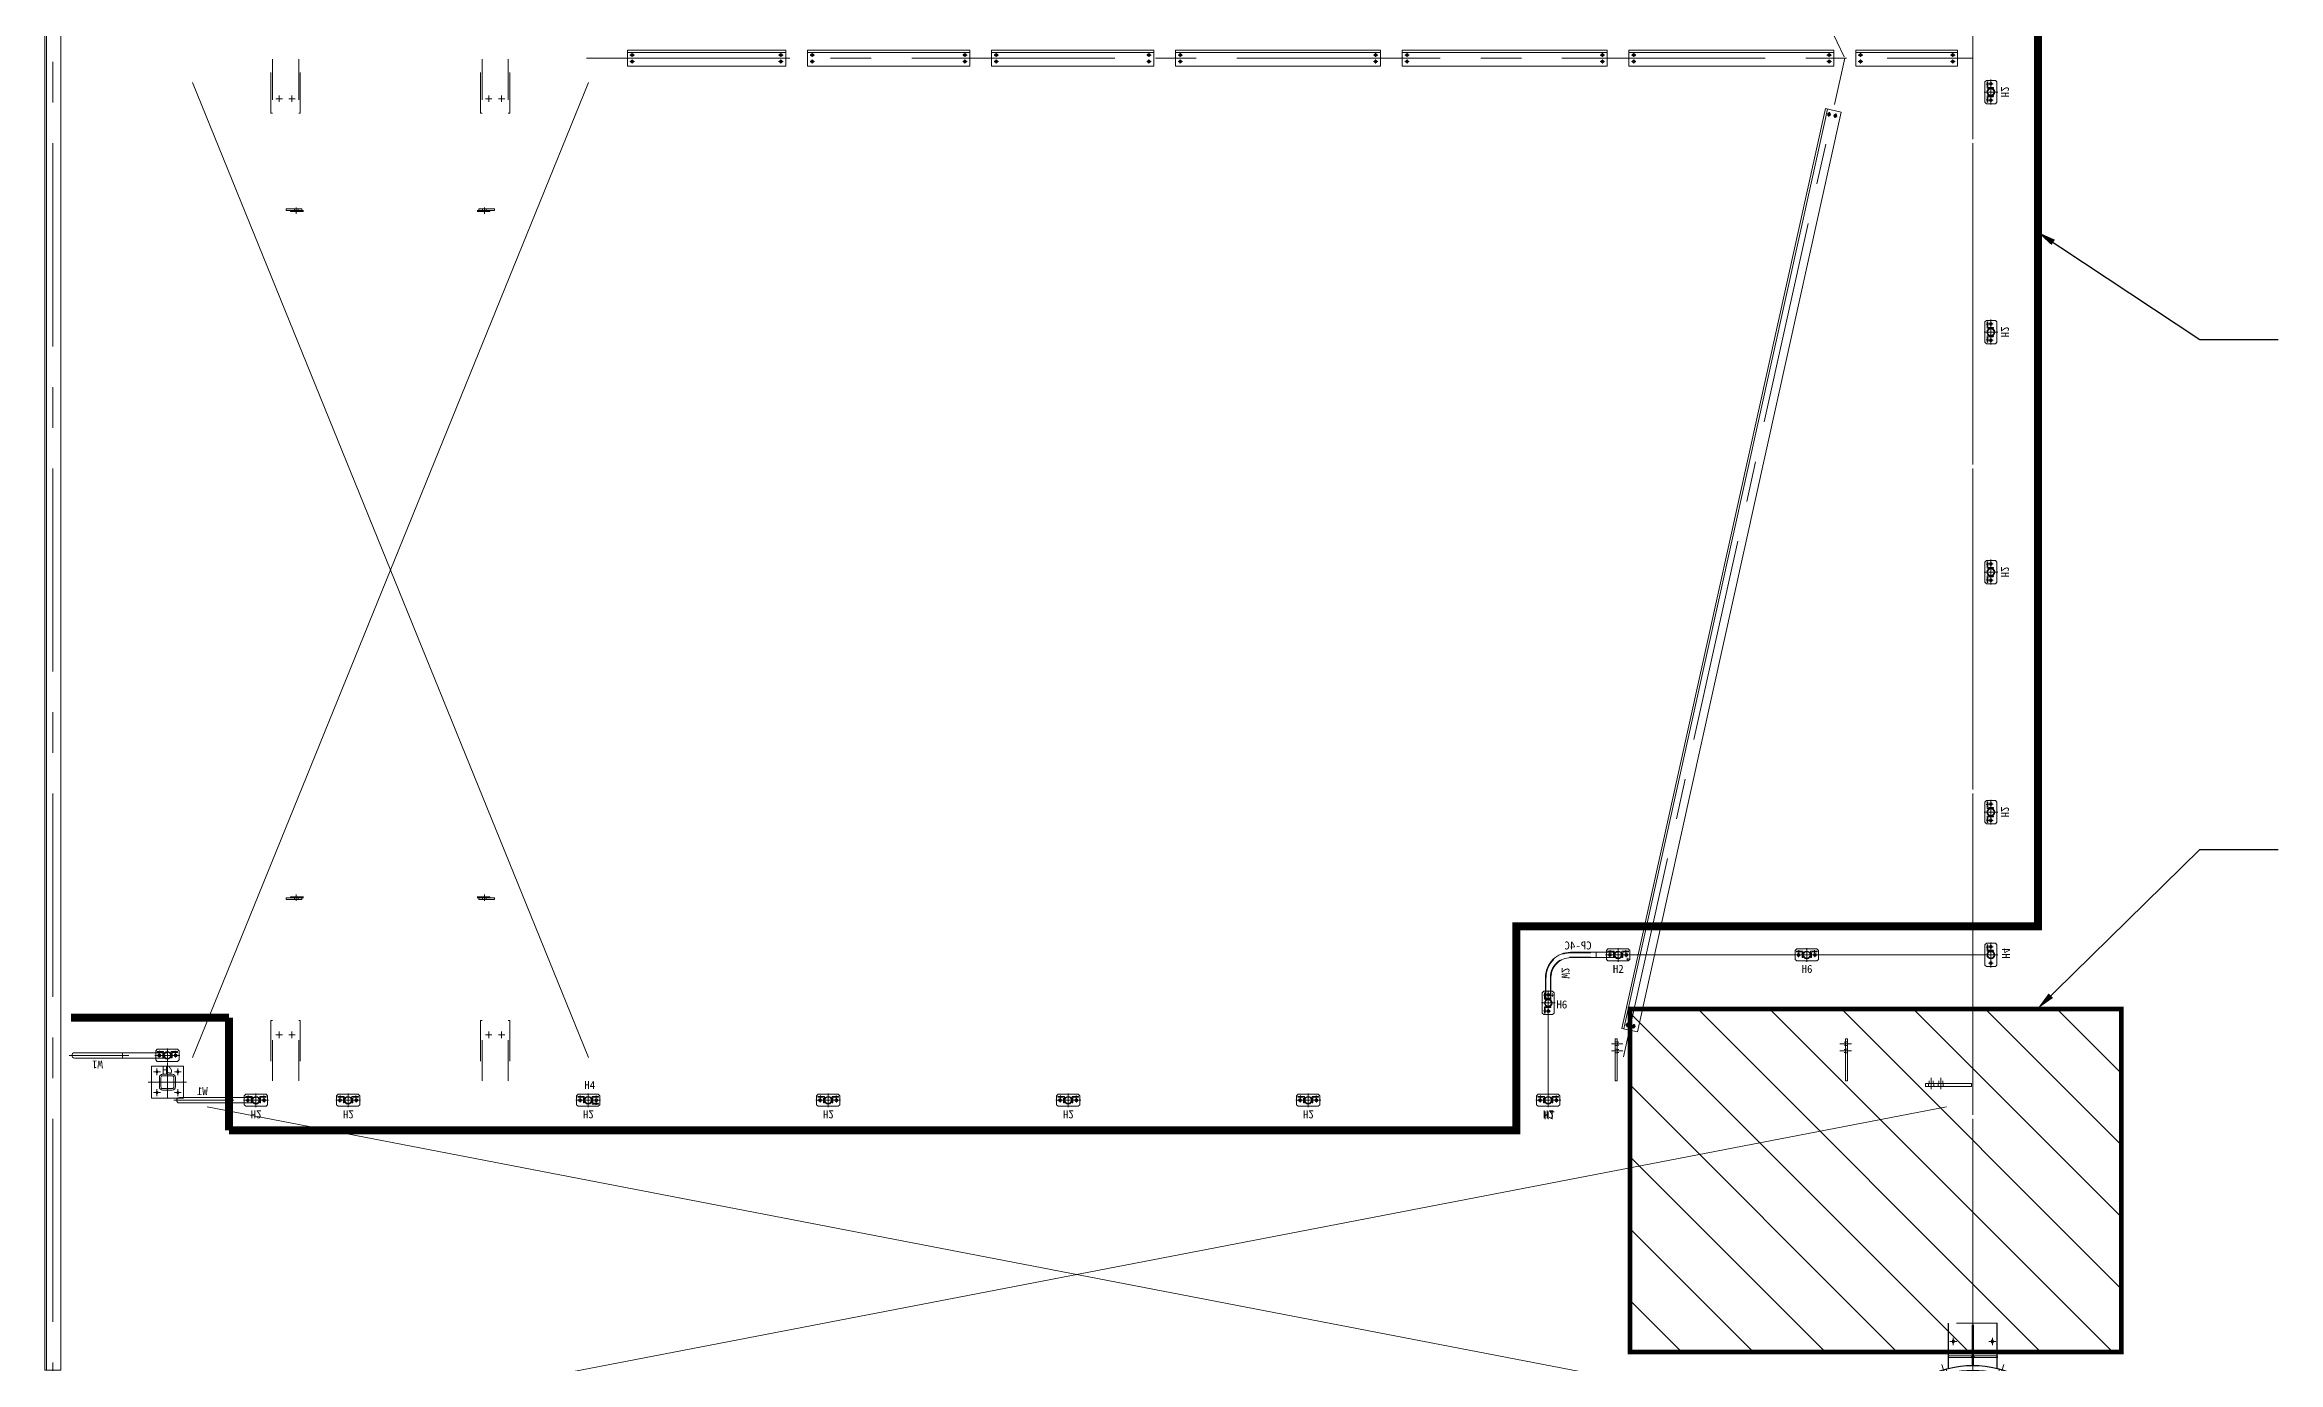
# Model space of a CAD drawing. Header units: millimetres. Extents: x -16602 to 168350, y -134254 to 50573.
# Drawn here: x 122986 to 136945, y -103288 to -95055 of the extents above; entities that cross this region are included whole.
import ezdxf

# ---------------------------------------------------------------- set-up
doc = ezdxf.new("R2010")
doc.units = ezdxf.units.MM
doc.header["$LTSCALE"] = 40
for name, pattern in [('CENTER', [50.8, 31.75, -6.35, 6.35, -6.35]), ('CENTER2', [28.575, 19.05, -3.175, 3.175, -3.175]), ('HIDDEN', [9.525, 6.35, -3.175]), ('HIDDEN2', [4.7625, 3.175, -1.5875])]:
    doc.linetypes.add(name, pattern=pattern)
doc.layers.get('0').update_dxf_attribs({"linetype": 'CONTINUOUS', "lineweight": 13})
for name, color, linetype, lineweight in [('01-CEN', 1, 'CENTER', 13), ('02-DIM', 2, 'CONTINUOUS', 13), ('03-HAT', 4, 'CONTINUOUS', 13), ('04-HID', 3, 'HIDDEN', 13), ('05-TXT', 6, 'CONTINUOUS', 13), ('06\\M+5B4D6\\M+5CFDF', 7, 'CONTINUOUS', 30), ('Handrail', 6, 'CONTINUOUS', 13)]:
    doc.layers.add(name, color=color, linetype=linetype, lineweight=lineweight)
doc.layers.get('02-DIM').off()
doc.layers.get('05-TXT').off()
doc.styles.add('ROMANS', font='ROMANS.SHX', dxfattribs={"width": 0.75})
doc.styles.add('T', font='SimSun.ttf', dxfattribs={"height": 100})
doc.dimstyles.new('1TO80$7', dxfattribs={"dimscale": 80, "dimtxt": 2.5, "dimasz": 1.5, "dimexe": 1, "dimexo": 1.5, "dimgap": 1, "dimtad": 0, "dimdec": 0, "dimrnd": 0.5, "dimdsep": 46, "dimtxsty": 'ROMANS', "dimblk1": 'OBLIQUE', "dimblk2": 'OBLIQUE', "dimsah": 1, "dimcen": 0.09, "dimadec": 0, "dimazin": 0, "dimtfac": 0.6, "dimtdec": 0, "dimtmove": 0, "dimatfit": 2, "dimfxl": 0, "dimtolj": 1, "dimarcsym": 0})

# ---------------------------------------------------------------- blocks, each defined once
blk = doc.blocks.new('\\M+5B3A4\\M+5BFD7A')
at = {"layer": '01-CEN'}
for p, q in [((22.5, 0), (-22.5, 0)), ((0, -22.5), (0, 22.5))]:
    blk.add_line(p, q, dxfattribs=at)
at = {"layer": '04-HID'}
for p, q in [((5, 5), (-5, 5)), ((5, -5), (-5, -5))]:
    blk.add_line(p, q, dxfattribs=at)
at = {"layer": '04-HID', "ltscale": 30}
blk.add_circle((0, 0), 5, dxfattribs=at)
for centre, start, end in [((-5, 0), 90, 270), ((5, 0), 270, 90)]:
    blk.add_arc(centre, 5, start, end, dxfattribs=at)
blk = doc.blocks.new('BE')
at = {"color": 7, "linetype": 'Continuous'}
blk.add_line((680, 155), (680, -155), dxfattribs=at)
at = {"layer": '01-CEN'}
for q in [(636, 194), (636, -194)]:
    blk.add_line((0, 0), q, dxfattribs=at)
at = {"layer": '04-HID'}
for p, q in [((569, 192), (597, 200)), ((579, 158), (608, 167)), ((895, 152), (895, -152)), ((630, 5), (895, 5)), ((630, -5), (895, -5)), ((569, -192), (597, -200)), ((579, -158), (608, -167))]:
    blk.add_line(p, q, dxfattribs=at)
for points in [[(680, 8), (690, 8), (690, 155), (680, 155)], [(680, -8), (690, -8), (690, -155), (680, -155)]]:
    blk.add_lwpolyline(points, close=True, dxfattribs=at)
at = {"layer": '06\\M+5B4D6\\M+5CFDF'}
for p, q in [((528, 285), (554, 300)), ((611, 152), (895, 152)), ((611, -152), (895, -152)), ((528, -285), (554, -300))]:
    blk.add_line(p, q, dxfattribs=at)
for radius in [600, 630]:
    blk.add_arc((0, 0), radius, 331.5908, 28.4092, dxfattribs=at)
at = {"layer": '02-DIM'}
blk.add_blockref('\\M+5B3A4\\M+5BFD7A', (780, 122), dxfattribs=at)
at = {"layer": '02-DIM', "xscale": -1, "rotation": 180}
blk.add_blockref('\\M+5B3A4\\M+5BFD7A', (780, -122), dxfattribs=at)
blk = doc.blocks.new('SB32TOSB32')
at = {"color": 3, "linetype": 'HIDDEN'}
for p, q in [((-56, 0), (-56, -10)), ((-54, 7), (-54, 0)), ((-36, 7), (-36, 0)), ((-34, 0), (-34, -10))]:
    blk.add_line(p, q, dxfattribs=at)
blk.add_lwpolyline([(-10, 0), (-108, 0), (-108, -10), (-10, -10)], close=True, dxfattribs=at)
at = {"layer": '01-CEN'}
blk.add_line((-45, 21), (-45, -19), dxfattribs=at)
at = {"layer": '03-HAT', "color": 3, "linetype": 'HIDDEN'}
for p, q in [((0, 7), (-80, 7)), ((-80, 7), (-80, 0)), ((0, 0), (-80, 0))]:
    blk.add_line(p, q, dxfattribs=at)
blk = doc.blocks.new('100x100x10-shs-27.9')
for points in [[(-30, 50), (30, 50, -0.4142136), (50, 30), (50, -30, -0.4142136), (30, -50), (-30, -50, -0.4142136), (-50, -30), (-50, 30, -0.4142136)], [(-30, 40), (30, 40, -0.4142136), (40, 30), (40, -30, -0.4142136), (30, -40), (-30, -40, -0.4142136), (-40, -30), (-40, 30, -0.4142136)]]:
    blk.add_lwpolyline(points, format="xyb", close=True)
at = {"layer": '01-CEN'}
for p, q in [((62.5, 0), (-62.5, 0)), ((0, -62.5), (0, 62.5))]:
    blk.add_line(p, q, dxfattribs=at)
blk = doc.blocks.new('040x05a')
for p, q in [((0, 40), (0, 0)), ((2.6, 40), (0, 40)), ((0, 0), (40, 0)), ((5, 11), (5, 37.6)), ((37.6, 5), (11, 5)), ((40, 0), (40, 2.6))]:
    blk.add_line(p, q)
for centre, radius, start, end in [((2.6, 37.6), 2.4, 0, 90), ((11, 11), 6, 180, 270), ((37.6, 2.6), 2.4, 0, 90)]:
    blk.add_arc(centre, radius, start, end)
blk = doc.blocks.new('H2')
at = {"linetype": 'CENTER2'}
for p, q in [((-78, 0), (78, 0)), ((0, -42), (0, 43))]:
    blk.add_line(p, q, dxfattribs=at)
for p, q in [((-73, 28), (-63, 38)), ((-73, 28), (-73, -28)), ((-37, 0), (-65, 0)), ((63, 38), (-63, 38)), ((-51, 14), (-51, -14)), ((37, 0), (65, 0)), ((51, 14), (51, -14)), ((63, 38), (73, 28)), ((73, -28), (73, 28)), ((-63, -38), (-73, -28)), ((-63, -38), (63, -38)), ((-56, -19), (-56, -24)), ((-49, -14), (-49, -29)), ((-42, -19), (-42, -24)), ((42, -19), (42, -24)), ((49, -14), (49, -29)), ((56, -19), (56, -24)), ((73, -28), (63, -38))]:
    blk.add_line(p, q)
for centre, radius in [((-51, 0), 9), ((0, 0), 24.1), ((0, 0), 20.1), ((51, 0), 9)]:
    blk.add_circle(centre, radius)
at = {"extrusion": (0, 0, -1), "zscale": -1}
blk.add_blockref('040x05a', (24, -24), dxfattribs=at)
blk.add_blockref('040x05a', (24, -24))
at = {"ltscale": 30, "style": 'T'}
blk.add_text('H2', height=50, dxfattribs=at).set_placement((-33, 64))
blk = doc.blocks.new('H4')
at = {"linetype": 'CENTER2'}
for p, q in [((78, 0), (-78, 0)), ((0, -42), (0, 43))]:
    blk.add_line(p, q, dxfattribs=at)
for p, q in [((-63, 38), (-73, 28)), ((-73, -28), (-73, 28)), ((-37, 0), (-65, 0)), ((-63, 38), (63, 38)), ((-51, 14), (-51, -14)), ((37, 0), (65, 0)), ((51, 14), (51, -14)), ((73, 28), (63, 38)), ((73, 28), (73, -28)), ((-73, -28), (-63, -38)), ((63, -38), (-63, -38)), ((42, -19), (42, -24)), ((49, -14), (49, -29)), ((56, -19), (56, -24)), ((63, -38), (73, -28))]:
    blk.add_line(p, q)
for centre, radius in [((-51, 0), 9), ((0, 0), 24.1), ((0, 0), 20.1), ((51, 0), 9)]:
    blk.add_circle(centre, radius)
blk.add_blockref('040x05a', (24, -24))
at = {"ltscale": 30, "style": 'T'}
blk.add_text('H4', height=50, dxfattribs=at).set_placement((-24, 70))
blk = doc.blocks.new('BR\\M+5BFD7')
at = {"layer": '01-CEN'}
for p, q in [((14, 0), (-14, 0)), ((0, 12), (0, -11))]:
    blk.add_line(p, q, dxfattribs=at)
at = {"layer": '04-HID'}
blk.add_lwpolyline([(-3, -7), (3, -7, 1), (3, 7), (-3, 7, 1), (-3, -7)], format="xyb", dxfattribs=at)
blk.add_circle((0, 0), 7.5, dxfattribs=at)
blk = doc.blocks.new('SB28 TO SB14a')
at = {"layer": '01-CEN', "ltscale": 30}
for p, q in [((30.45, -30), (-41.25, -30)), ((30.45, -75), (-41.25, -75))]:
    blk.add_line(p, q, dxfattribs=at)
at = {"layer": '04-HID', "ltscale": 30}
for p, q in [((-5.25, -19), (-17.25, -19)), ((-17.25, -41), (-5.25, -41)), ((-5.25, -64), (-17.25, -64)), ((-17.25, -86), (-5.25, -86)), ((4.65, -21), (-5.25, -21)), ((-5.25, -39), (4.65, -39)), ((4.65, -66), (-5.25, -66)), ((-5.25, -84), (4.65, -84))]:
    blk.add_line(p, q, dxfattribs=at)
blk.add_lwpolyline([(-17.25, -105), (-5.25, -105), (-5.25, 157.45), (-17.25, 157.45)], close=True, dxfattribs=at)
blk = doc.blocks.new('SB14a TO SB21')
at = {"layer": '01-CEN', "ltscale": 30}
for p, q in [((27.85, 95), (-43.85, 95)), ((27.85, 35), (-43.85, 35))]:
    blk.add_line(p, q, dxfattribs=at)
at = {"layer": '04-HID', "ltscale": 30}
for p, q in [((-27.85, 111.2), (-7.85, 111.2)), ((-7.85, 79), (-27.85, 79)), ((-27.85, 51.2), (-7.85, 51.2)), ((-7.85, 19), (-27.85, 19)), ((-7.85, 108), (7.85, 108)), ((7.85, 82), (-7.85, 82)), ((-7.85, 48), (7.85, 48)), ((7.85, 22), (-7.85, 22))]:
    blk.add_line(p, q, dxfattribs=at)
blk.add_lwpolyline([(-27.85, 130), (-7.85, 130), (-7.85, -157.45), (-27.85, -157.45)], close=True, dxfattribs=at)
blk = doc.blocks.new('H1')
at = {"linetype": 'CENTER2'}
for p, q in [((-78, 0), (78, 0)), ((0, -42), (0, 43))]:
    blk.add_line(p, q, dxfattribs=at)
for p, q in [((-73, 28), (-63, 38)), ((-73, 28), (-73, -28)), ((-37, 0), (-65, 0)), ((63, 38), (-63, 38)), ((-51, 14), (-51, -14)), ((37, 0), (65, 0)), ((51, 14), (51, -14)), ((63, 38), (73, 28)), ((73, -28), (73, 28)), ((-63, -38), (-73, -28)), ((-63, -38), (63, -38)), ((-56, -19), (-56, -24)), ((-49, -14), (-49, -29)), ((-42, -19), (-42, -24)), ((73, -28), (63, -38))]:
    blk.add_line(p, q)
for centre, radius in [((-51, 0), 9), ((0, 0), 24.1), ((0, 0), 20.1), ((51, 0), 9)]:
    blk.add_circle(centre, radius)
at = {"extrusion": (0, 0, -1), "zscale": -1}
blk.add_blockref('040x05a', (24, -24), dxfattribs=at)
at = {"ltscale": 30, "style": 'T'}
blk.add_text('H1', height=50, dxfattribs=at).set_placement((-27, 70))
blk = doc.blocks.new('W2')
for p, q in [((-17, 0), (17, 0)), ((-17, -160), (-17, 0)), ((17, -160), (17, 0)), ((-300, -283), (-300, -317)), ((-140, -283), (-300, -283)), ((-140, -317), (-300, -317))]:
    blk.add_line(p, q)
at = {"linetype": 'HIDDEN2'}
for p, q in [((-14, -160), (-14, 0)), ((14, -160), (14, 0)), ((-140, -286), (-300, -286)), ((-140, -314), (-300, -314))]:
    blk.add_line(p, q, dxfattribs=at)
for radius in [154, 126]:
    blk.add_arc((-140, -160), radius, 270, 0, dxfattribs=at)
for radius in [157, 123]:
    blk.add_arc((-140, -160), radius, 270, 0)
at = {"style": 'T'}
blk.add_text('W2', height=50, dxfattribs=at).set_placement((-147, -216))
blk = doc.blocks.new('CP-4C')
at = {"layer": '01-CEN', "ltscale": 30}
for p, q in [((134650, 13756), (134650, 13742)), ((135115, 13524), (135128, 13524))]:
    blk.add_line(p, q, dxfattribs=at)
at = {"layer": '04-HID', "ltscale": 30}
for p, q in [((134643, 13751), (134643, 13747)), ((134657, 13751), (134657, 13747)), ((135120, 13531), (135124, 13531)), ((135120, 13517), (135124, 13517))]:
    blk.add_line(p, q, dxfattribs=at)
at = {"ltscale": 30, "style": 'T'}
blk.add_text('CP-4C', height=50, dxfattribs=at).set_placement((134877, 13809))
blk = doc.blocks.new('A$C2DE92BC2')
at = {"layer": 'Handrail'}
for p, q in [((-17, 0), (17, 0)), ((-17, -300), (-17, 0)), ((17, -300), (17, 0))]:
    blk.add_line(p, q, dxfattribs=at)
at = {"layer": 'Handrail', "linetype": 'CENTER2'}
blk.add_line((0, -334), (0, 40), dxfattribs=at)
at = {"layer": 'Handrail', "ltscale": 30}
blk.add_arc((0, -300), 16.8, 180, 0, dxfattribs=at)
at = {"layer": 'Handrail', "style": 'T'}
blk.add_text('W1', height=50, rotation=270, dxfattribs=at).set_placement((32, -123))
blk = doc.blocks.new('_OBLIQUE')
at = {"color": 0, "linetype": 'ByBlock'}
blk.add_line((-0.5, -0.5), (0.5, 0.5), dxfattribs=at)

msp = doc.modelspace()

# ---------------------------------------------------------------- hatches: boundary and pattern name
h = msp.add_hatch()
h.set_pattern_fill('ANSI31', color=256, scale=100, style=0)
h.set_pattern_definition([(315, (-3708.7, -87982.02), (-224.5064, -224.5064), [])])
h.paths.add_polyline_path([(132892.6, -103224), (132892.6, -101081), (135963.6, -101081), (135963.6, -103224)])

# ---------------------------------------------------------------- linework, layer by layer
at = {"linetype": 'CENTER2'}
for p, q in [((132896.6, -100742.8), (132740.6, -100742.8)), ((132818.6, -100700.3), (132818.6, -100785.3)), ((134076.1, -100742.8), (133920.1, -100742.8)), ((133998.1, -100700.3), (133998.1, -100785.3)), ((132339.7, -101042.8), (132424.7, -101042.8)), ((132382.2, -100964.8), (132382.2, -101120.8))]:
    msp.add_line(p, q, dxfattribs=at)
for p, q in [((132745.6, -100715.3), (132755.6, -100705.3)), ((132745.6, -100715.3), (132745.6, -100770.3)), ((132755.6, -100780.3), (132745.6, -100770.3)), ((132781.6, -100742.8), (132753.6, -100742.8)), ((132881.6, -100705.3), (132755.6, -100705.3)), ((132755.6, -100780.3), (132881.6, -100780.3)), ((132762.5, -100723.7), (132762.5, -100718.7)), ((132767.6, -100756.8), (132767.6, -100728.8)), ((132769.5, -100728.7), (132769.5, -100713.7)), ((132776.5, -100723.7), (132776.5, -100718.7)), ((132855.6, -100742.8), (132883.6, -100742.8)), ((132860.8, -100723.7), (132860.8, -100718.7)), ((132867.8, -100728.7), (132867.8, -100713.7)), ((132869.6, -100756.8), (132869.6, -100728.8)), ((132874.8, -100723.7), (132874.8, -100718.7)), ((132881.6, -100705.3), (132891.6, -100715.3)), ((132891.6, -100770.3), (132881.6, -100780.3)), ((132891.6, -100770.3), (132891.6, -100715.3)), ((132896.6, -100742.8), (133920.1, -100742.8)), ((133925.1, -100715.3), (133935.1, -100705.3)), ((133925.1, -100715.3), (133925.1, -100770.3)), ((133935.1, -100780.3), (133925.1, -100770.3)), ((133961.1, -100742.8), (133933.1, -100742.8)), ((134061.1, -100705.3), (133935.1, -100705.3)), ((133935.1, -100780.3), (134061.1, -100780.3)), ((133941.9, -100723.7), (133941.9, -100718.7)), ((133947.1, -100756.8), (133947.1, -100728.8)), ((133948.9, -100728.7), (133948.9, -100713.7)), ((133955.9, -100723.7), (133955.9, -100718.7)), ((134035.1, -100742.8), (134063.1, -100742.8)), ((134040.2, -100723.7), (134040.2, -100718.7)), ((134047.2, -100728.7), (134047.2, -100713.7)), ((134049.1, -100756.8), (134049.1, -100728.8)), ((134054.2, -100723.7), (134054.2, -100718.7)), ((134061.1, -100705.3), (134071.1, -100715.3)), ((134071.1, -100770.3), (134061.1, -100780.3)), ((134071.1, -100770.3), (134071.1, -100715.3)), ((134071.1, -100742.8), (135110.9, -100742.8)), ((132344.7, -100979.8), (132354.7, -100969.8)), ((132344.7, -100979.8), (132344.7, -101105.8)), ((132368.1, -100993.7), (132353.1, -100993.7)), ((132409.7, -100969.8), (132354.7, -100969.8)), ((132363.1, -100986.7), (132358.1, -100986.7)), ((132363.1, -101000.7), (132358.1, -101000.7)), ((132396.2, -100991.8), (132368.2, -100991.8)), ((132382.2, -101005.8), (132382.2, -100977.8)), ((132409.7, -100969.8), (132419.7, -100979.8)), ((132419.7, -101105.8), (132419.7, -100979.8)), ((132354.7, -101115.8), (132344.7, -101105.8)), ((132368.1, -101092), (132353.1, -101092)), ((132354.7, -101115.8), (132409.7, -101115.8)), ((132363.1, -101085), (132358.1, -101085)), ((132363.1, -101099), (132358.1, -101099)), ((132396.2, -101093.8), (132368.2, -101093.8)), ((132382.2, -101079.8), (132382.2, -101107.8)), ((132382.2, -101608.3), (132382.2, -101115.8)), ((132419.7, -101105.8), (132409.7, -101115.8))]:
    msp.add_line(p, q)
for points in [[(123085.6, -103338), (123085.6, -92538), (122985.6, -92538), (122985.6, -103338)], [(126627, -95090), (127616.7, -95090), (127616.7, -95190), (126627, -95190)], [(127752.6, -95090), (128766.7, -95090), (128766.7, -95190), (127752.6, -95190)], [(128902.6, -95090), (129916.7, -95090), (129916.7, -95190), (128902.6, -95190)], [(130052.6, -95090), (131333.7, -95090), (131333.7, -95190), (130052.6, -95190)], [(131469.6, -95090), (132750.7, -95090), (132750.7, -95190), (131469.6, -95190)], [(132886.6, -95090), (134167.7, -95090), (134167.7, -95190), (132886.6, -95190)], [(134303.6, -95090), (134940.3, -95090), (134940.3, -95190), (134303.6, -95190)], [(132841.7, -101202.4), (134114.9, -95454), (134212.5, -95475.6), (132939.4, -101224)], [(123852.6, -101638), (123852.6, -101438), (123652.6, -101438), (123652.6, -101638)]]:
    msp.add_lwpolyline(points, close=True)
for points in [[(122997, -103338), (122997, -103278), (122997, -92598), (122997, -92538)], [(126627, -95103), (126687, -95103), (127556.7, -95103), (127616.7, -95103)], [(127752.6, -95103), (127812.6, -95103), (128706.7, -95103), (128766.7, -95103)], [(128902.6, -95103), (128962.6, -95103), (129856.7, -95103), (129916.7, -95103)], [(130052.6, -95103), (130112.6, -95103), (131273.7, -95103), (131333.7, -95103)], [(131469.6, -95103), (131529.6, -95103), (132690.7, -95103), (132750.7, -95103)], [(132886.6, -95103), (132946.6, -95103), (134107.7, -95103), (134167.7, -95103)], [(134303.6, -95103), (134363.6, -95103), (134880.3, -95103), (134940.3, -95103)], [(132854.4, -101205.2), (132867.4, -101146.6), (134114.6, -95515.4), (134127.6, -95456.8)]]:
    msp.add_lwpolyline(points)
at = {"color": 3, "linetype": 'HIDDEN'}
for points in [[(124409, -95145), (124409, -95482.4), (124399, -95482.4), (124399, -95145)], [(124573.2, -95145), (124573.2, -95482.4), (124583.2, -95482.4), (124583.2, -95145)], [(125719, -95145), (125719, -95482.4), (125709, -95482.4), (125709, -95145)], [(125883.2, -95145), (125883.2, -95482.4), (125893.2, -95482.4), (125893.2, -95145)], [(124409, -101530.2), (124409, -101152), (124399, -101152), (124399, -101530.2)], [(124573.2, -101530.2), (124573.2, -101152), (124583.2, -101152), (124583.2, -101530.2)], [(125719, -101530.2), (125719, -101152), (125709, -101152), (125709, -101530.2)], [(125883.2, -101530.2), (125883.2, -101152), (125893.2, -101152), (125893.2, -101530.2)]]:
    msp.add_lwpolyline(points, dxfattribs=at)
for points in [[(126654, -95113), (126660, -95113, -1), (126660, -95127), (126654, -95127, -1), (126654, -95113)], [(126654, -95153), (126660, -95153, -1), (126660, -95167), (126654, -95167, -1), (126654, -95153)], [(127589.7, -95113), (127583.7, -95113, 1), (127583.7, -95127), (127589.7, -95127, 1), (127589.7, -95113)], [(127589.7, -95153), (127583.7, -95153, 1), (127583.7, -95167), (127589.7, -95167, 1), (127589.7, -95153)], [(127779.6, -95113), (127785.6, -95113, -1), (127785.6, -95127), (127779.6, -95127, -1), (127779.6, -95113)], [(127779.6, -95153), (127785.6, -95153, -1), (127785.6, -95167), (127779.6, -95167, -1), (127779.6, -95153)], [(128739.7, -95113), (128733.7, -95113, 1), (128733.7, -95127), (128739.7, -95127, 1), (128739.7, -95113)], [(128739.7, -95153), (128733.7, -95153, 1), (128733.7, -95167), (128739.7, -95167, 1), (128739.7, -95153)], [(128929.6, -95113), (128935.6, -95113, -1), (128935.6, -95127), (128929.6, -95127, -1), (128929.6, -95113)], [(128929.6, -95153), (128935.6, -95153, -1), (128935.6, -95167), (128929.6, -95167, -1), (128929.6, -95153)], [(129889.7, -95113), (129883.7, -95113, 1), (129883.7, -95127), (129889.7, -95127, 1), (129889.7, -95113)], [(129889.7, -95153), (129883.7, -95153, 1), (129883.7, -95167), (129889.7, -95167, 1), (129889.7, -95153)], [(130079.6, -95113), (130085.6, -95113, -1), (130085.6, -95127), (130079.6, -95127, -1), (130079.6, -95113)], [(130079.6, -95153), (130085.6, -95153, -1), (130085.6, -95167), (130079.6, -95167, -1), (130079.6, -95153)], [(131306.7, -95113), (131300.7, -95113, 1), (131300.7, -95127), (131306.7, -95127, 1), (131306.7, -95113)], [(131306.7, -95153), (131300.7, -95153, 1), (131300.7, -95167), (131306.7, -95167, 1), (131306.7, -95153)], [(131496.6, -95113), (131502.6, -95113, -1), (131502.6, -95127), (131496.6, -95127, -1), (131496.6, -95113)], [(131496.6, -95153), (131502.6, -95153, -1), (131502.6, -95167), (131496.6, -95167, -1), (131496.6, -95153)], [(132723.7, -95113), (132717.7, -95113, 1), (132717.7, -95127), (132723.7, -95127, 1), (132723.7, -95113)], [(132723.7, -95153), (132717.7, -95153, 1), (132717.7, -95167), (132723.7, -95167, 1), (132723.7, -95153)], [(132913.6, -95113), (132919.6, -95113, -1), (132919.6, -95127), (132913.6, -95127, -1), (132913.6, -95113)], [(132913.6, -95153), (132919.6, -95153, -1), (132919.6, -95167), (132913.6, -95167, -1), (132913.6, -95153)], [(134140.7, -95113), (134134.7, -95113, 1), (134134.7, -95127), (134140.7, -95127, 1), (134140.7, -95113)], [(134140.7, -95153), (134134.7, -95153, 1), (134134.7, -95167), (134140.7, -95167, 1), (134140.7, -95153)], [(134330.6, -95113), (134336.6, -95113, -1), (134336.6, -95127), (134330.6, -95127, -1), (134330.6, -95113)], [(134330.6, -95153), (134336.6, -95153, -1), (134336.6, -95167), (134330.6, -95167, -1), (134330.6, -95153)], [(134913.3, -95113), (134907.3, -95113, 1), (134907.3, -95127), (134913.3, -95127, 1), (134913.3, -95113)], [(134913.3, -95153), (134907.3, -95153, 1), (134907.3, -95167), (134913.3, -95167, 1), (134913.3, -95153)], [(134131.5, -95485.3), (134130.2, -95491.2, 1), (134143.9, -95494.2), (134145.1, -95488.4, 1), (134131.5, -95485.3)], [(134170.5, -95494), (134169.2, -95499.8, 1), (134182.9, -95502.9), (134184.2, -95497, 1), (134170.5, -95494)], [(132870, -101181), (132871.3, -101175.1, -1), (132885, -101178.2), (132883.7, -101184, -1), (132870, -101181)], [(132870, -101181), (132871.3, -101175.1, -1), (132885, -101178.2), (132883.7, -101184, -1), (132870, -101181)], [(132909.1, -101189.7), (132910.4, -101183.8, -1), (132924, -101186.8), (132922.8, -101192.7, -1), (132909.1, -101189.7)], [(132909.1, -101189.7), (132910.4, -101183.8, -1), (132924, -101186.8), (132922.8, -101192.7, -1), (132909.1, -101189.7)]]:
    msp.add_lwpolyline(points, format="xyb")
for centre, radius in [((126657, -95120), 7.5), ((126657, -95160), 7.5), ((127586.7, -95120), 7.5), ((127586.7, -95160), 7.5), ((127782.6, -95120), 7.5), ((127782.6, -95160), 7.5), ((128736.7, -95120), 7.5), ((128736.7, -95160), 7.5), ((128932.6, -95120), 7.5), ((128932.6, -95160), 7.5), ((129886.7, -95120), 7.5), ((129886.7, -95160), 7.5), ((130082.6, -95120), 7.5), ((130082.6, -95160), 7.5), ((131303.7, -95120), 7.5), ((131303.7, -95160), 7.5), ((131499.6, -95120), 7.5), ((131499.6, -95160), 7.5), ((132720.7, -95120), 7.5), ((132720.7, -95160), 7.5), ((132916.6, -95120), 7.5), ((132916.6, -95160), 7.5), ((134137.7, -95120), 7.5), ((134137.7, -95160), 7.5), ((134333.6, -95120), 7.5), ((134333.6, -95160), 7.5), ((134910.3, -95120), 7.5), ((134910.3, -95160), 7.5), ((134137.7, -95489.8), 7.5), ((134176.7, -95498.4), 7.5), ((132767.6, -100742.8), 9), ((132818.6, -100742.8), 24.1), ((132818.6, -100742.8), 20.1), ((132869.6, -100742.8), 9), ((133947.1, -100742.8), 9), ((133998.1, -100742.8), 24.1), ((133998.1, -100742.8), 20.1), ((134049.1, -100742.8), 9), ((132382.2, -101042.8), 24.1), ((132382.2, -101042.8), 20.1), ((132382.2, -100991.8), 9), ((132382.2, -101093.8), 9), ((132877.5, -101179.6), 7.5), ((132877.5, -101179.6), 7.5), ((132916.6, -101188.2), 7.5), ((132916.6, -101188.2), 7.5), ((123687.6, -101473), 5), ((123817.6, -101473), 5), ((123687.6, -101603), 5), ((123817.6, -101603), 5)]:
    msp.add_circle(centre, radius)
for centre, start, end in [((123687.6, -101471), 0, 180), ((123687.6, -101475), 180, 0), ((123817.6, -101471), 0, 180), ((123817.6, -101475), 180, 0), ((123687.6, -101601), 0, 180), ((123687.6, -101605), 180, 0), ((123817.6, -101601), 0, 180), ((123817.6, -101605), 180, 0)]:
    msp.add_arc(centre, 5, start, end)
at = {"layer": '01-CEN'}
for p, q in [((123035.6, 34377.6), (123035.6, -134253.7)), ((135035.6, 34377.6), (135035.6, -134253.7)), ((135035.6, -134253.7), (135035.6, 34377.6)), ((132818.6, -92147.5), (134235.6, -95140)), ((126372.2, -95140), (135035.6, -95140)), ((126671, -95120), (126643, -95120)), ((126671, -95160), (126643, -95160)), ((126657, -95131.5), (126657, -95108.5)), ((126657, -95171.5), (126657, -95148.5)), ((127572.7, -95120), (127600.7, -95120)), ((127572.7, -95160), (127600.7, -95160)), ((127586.7, -95131.5), (127586.7, -95108.5)), ((127586.7, -95171.5), (127586.7, -95148.5)), ((127796.6, -95120), (127768.6, -95120)), ((127796.6, -95160), (127768.6, -95160)), ((127782.6, -95131.5), (127782.6, -95108.5)), ((127782.6, -95171.5), (127782.6, -95148.5)), ((128722.7, -95120), (128750.7, -95120)), ((128722.7, -95160), (128750.7, -95160)), ((128736.7, -95131.5), (128736.7, -95108.5)), ((128736.7, -95171.5), (128736.7, -95148.5)), ((128946.6, -95120), (128918.6, -95120)), ((128946.6, -95160), (128918.6, -95160)), ((128932.6, -95131.5), (128932.6, -95108.5)), ((128932.6, -95171.5), (128932.6, -95148.5)), ((129872.7, -95120), (129900.7, -95120)), ((129872.7, -95160), (129900.7, -95160)), ((129886.7, -95131.5), (129886.7, -95108.5)), ((129886.7, -95171.5), (129886.7, -95148.5)), ((130096.6, -95120), (130068.6, -95120)), ((130096.6, -95160), (130068.6, -95160)), ((130082.6, -95131.5), (130082.6, -95108.5)), ((130082.6, -95171.5), (130082.6, -95148.5)), ((131289.7, -95120), (131317.7, -95120)), ((131289.7, -95160), (131317.7, -95160)), ((131303.7, -95131.5), (131303.7, -95108.5)), ((131303.7, -95171.5), (131303.7, -95148.5)), ((131513.6, -95120), (131485.6, -95120)), ((131513.6, -95160), (131485.6, -95160)), ((131499.6, -95131.5), (131499.6, -95108.5)), ((131499.6, -95171.5), (131499.6, -95148.5)), ((132706.7, -95120), (132734.7, -95120)), ((132706.7, -95160), (132734.7, -95160)), ((132720.7, -95131.5), (132720.7, -95108.5)), ((132720.7, -95171.5), (132720.7, -95148.5)), ((132853.5, -101380.5), (134235.6, -95140)), ((132930.6, -95120), (132902.6, -95120)), ((132930.6, -95160), (132902.6, -95160)), ((132916.6, -95131.5), (132916.6, -95108.5)), ((132916.6, -95171.5), (132916.6, -95148.5)), ((134123.7, -95120), (134151.7, -95120)), ((134123.7, -95160), (134151.7, -95160)), ((134137.7, -95131.5), (134137.7, -95108.5)), ((134137.7, -95171.5), (134137.7, -95148.5)), ((134347.6, -95120), (134319.6, -95120)), ((134347.6, -95160), (134319.6, -95160)), ((134333.6, -95131.5), (134333.6, -95108.5)), ((134333.6, -95171.5), (134333.6, -95148.5)), ((134896.3, -95120), (134924.3, -95120)), ((134896.3, -95160), (134924.3, -95160)), ((134910.3, -95131.5), (134910.3, -95108.5)), ((134910.3, -95171.5), (134910.3, -95148.5)), ((124431.1, -95392.4), (124471.1, -95392.4)), ((124451.1, -95412.4), (124451.1, -95372.4)), ((124551.1, -95392.4), (124511.1, -95392.4)), ((124531.1, -95412.4), (124531.1, -95372.4)), ((125741.1, -95392.4), (125781.1, -95392.4)), ((125761.1, -95412.4), (125761.1, -95372.4)), ((125861.1, -95392.4), (125821.1, -95392.4)), ((125841.1, -95412.4), (125841.1, -95372.4)), ((134134.6, -95503.4), (134140.7, -95476.1)), ((134148.9, -95492.3), (134126.4, -95487.3)), ((134187.9, -95500.9), (134165.5, -95495.9)), ((134173.7, -95512.1), (134179.7, -95484.8)), ((132888.7, -101182.1), (132866.3, -101177.1)), ((132888.7, -101182.1), (132866.3, -101177.1)), ((132880.5, -101165.9), (132874.5, -101193.3)), ((132880.5, -101165.9), (132874.5, -101193.3)), ((132927.8, -101190.7), (132905.3, -101185.8)), ((132927.8, -101190.7), (132905.3, -101185.8)), ((132919.6, -101174.6), (132913.5, -101201.9)), ((132919.6, -101174.6), (132913.5, -101201.9)), ((124431.1, -101242), (124471.1, -101242)), ((124451.1, -101221.9), (124451.1, -101262)), ((124551.1, -101242), (124511.1, -101242)), ((124531.1, -101221.9), (124531.1, -101262)), ((125741.1, -101242), (125781.1, -101242)), ((125761.1, -101221.9), (125761.1, -101262)), ((125861.1, -101242), (125821.1, -101242)), ((125841.1, -101221.9), (125841.1, -101262)), ((123666.1, -101473), (123709.1, -101473)), ((123682.6, -101475), (123682.6, -101471)), ((123687.6, -101494.5), (123687.6, -101451.5)), ((123692.6, -101475), (123692.6, -101471)), ((123752.6, -101418), (123752.6, -101638)), ((123839.1, -101473), (123796.1, -101473)), ((123812.6, -101475), (123812.6, -101471)), ((123817.6, -101494.5), (123817.6, -101451.5)), ((123822.6, -101475), (123822.6, -101471)), ((123632.6, -101538), (123872.6, -101538)), ((123666.1, -101603), (123709.1, -101603)), ((123682.6, -101605), (123682.6, -101601)), ((123687.6, -101581.5), (123687.6, -101624.5)), ((123692.6, -101605), (123692.6, -101601)), ((123839.1, -101603), (123796.1, -101603)), ((123812.6, -101605), (123812.6, -101601)), ((123817.6, -101581.5), (123817.6, -101624.5)), ((123822.6, -101605), (123822.6, -101601))]:
    msp.add_line(p, q, dxfattribs=at)
at = {"layer": '01-CEN', "ltscale": 30}
for p, q in [((123908.6, -95292), (126383.6, -101383)), ((123908.6, -101383), (126383.6, -95292)), ((134870.3, -103786), (124000.9, -101693)), ((134870.3, -101693), (124000.9, -103786))]:
    msp.add_line(p, q, dxfattribs=at)
at = {"layer": '01-CEN', "color": 3, "linetype": 'ByBlock', "const_width": 30}
msp.add_lwpolyline([(135963.6, -101081), (132892.6, -101081), (132892.6, -103224), (135963.6, -103224), (135963.6, -101081)], dxfattribs=at)
msp.add_lwpolyline([(135963.6, -101081), (132892.6, -101081), (132892.6, -103224), (135963.6, -103224), (135963.6, -101081)], dxfattribs=at)
at = {"layer": 'Handrail', "const_width": 50}
for points in [[(124138.2, -101838.5), (132182, -101838.5), (132182, -100563.4), (135443, -100563.4), (135443, -79150.3), (133141.6, -79150.3), (133141.6, -68416.8), (135454.7, -68416.8), (135454.7, -49938)], [(123149.5, -101135.4), (124138.2, -101135.4)], [(124138.2, -101135.4), (124138.2, -101838.5)]]:
    msp.add_lwpolyline(points, dxfattribs=at)
at = {"layer": 'Handrail'}
msp.add_lwpolyline([(132818.4, -100726.1), (132682.2, -100726.1), (132682.2, -100759.6), (132818.4, -100759.6)], close=True, dxfattribs=at)
at = {"layer": 'Handrail', "ltscale": 30}
for points in [[(123472.4, -101353.8), (123752.6, -101353.8), (123752.6, -101387.3), (123472.4, -101387.3)], [(124127.4, -101667.6), (124305.9, -101667.6), (124305.9, -101634.1), (124127.4, -101634.1)]]:
    msp.add_lwpolyline(points, close=True, dxfattribs=at)

# ---------------------------------------------------------------- block references
at = {"xscale": -1}
for name, p, rotation in [('SB32TOSB32', (124602.9, -96090.4), 180), ('040x05a', (132842.8, -100718.7), 180), ('040x05a', (134022.2, -100718.7), 180), ('040x05a', (132358.1, -101018.7), 270)]:
    msp.add_blockref(name, p, dxfattribs=dict(at, rotation=rotation))
for name, p, rotation in [('SB32TOSB32', (125688.7, -96090.4), 180), ('100x100x10-shs-27.9', (123752.6, -101538), 90)]:
    msp.add_blockref(name, p, dxfattribs=dict(rotation=rotation))
msp.add_blockref('SB32TOSB32', (124602.9, -100386.1))
for name, p in [('SB32TOSB32', (125688.7, -100386.1)), ('CP-4C', (267530.6, -114517.6))]:
    msp.add_blockref(name, p, dxfattribs=at)
at = {"extrusion": (0, 0, -1), "xscale": -1, "zscale": -1}
for p, rotation in [((-132794.5, -100718.7), 180), ((-133973.9, -100718.7), 180), ((-132358.1, -101067), 90)]:
    msp.add_blockref('040x05a', p, dxfattribs=dict(at, rotation=rotation))
at = {"layer": '02-DIM', "xscale": -1}
for name, p, rotation in [('SB28 TO SB14a', (132818.6, -101372.7), 180), ('BE', (135035.6, -103938), 270)]:
    msp.add_blockref(name, p, dxfattribs=dict(at, rotation=rotation))
at = {"layer": '02-DIM', "rotation": 180}
msp.add_blockref('SB28 TO SB14a', (134235.6, -101372.7), dxfattribs=at)
at = {"layer": '02-DIM', "ltscale": 30, "rotation": 270}
msp.add_blockref('A$C2DE92BC2', (123472.4, -101370.5), dxfattribs=at)
at = {"layer": '02-DIM', "ltscale": 30, "xscale": -1, "rotation": 270}
msp.add_blockref('A$C2DE92BC2', (124127.4, -101650.8), dxfattribs=at)
at = {"layer": '04-HID', "rotation": 90}
msp.add_blockref('SB14a TO SB21', (134870.3, -101538), dxfattribs=at)
at = {"layer": '05-TXT', "xscale": -1, "rotation": 257.5119715224448}
for p in [(132877.5, -101179.6), (132916.6, -101188.2)]:
    msp.add_blockref('BR\\M+5BFD7', p, dxfattribs=at)
at = {"layer": 'Handrail', "xscale": -1}
for name, p, rotation in [('H2', (135148.4, -95350.8), 270), ('H2', (135148.4, -96850.8), 270), ('H2', (135148.4, -98350.8), 270), ('H2', (135148.4, -99850.8), 270), ('W2', (132682.2, -100742.8), 270), ('H4', (135148.4, -100742.8), 270), ('H2', (124305.9, -101650.8), 180), ('H2', (127882.2, -101650.8), 180), ('H2', (129382.2, -101650.8), 180), ('H2', (130882.2, -101650.8), 180), ('H2', (132382.2, -101650.8), 180), ('H2', (132382.2, -101650.8), 180), ('H1', (132382.2, -101650.8), 180)]:
    msp.add_blockref(name, p, dxfattribs=dict(at, rotation=rotation))
at = {"layer": 'Handrail', "extrusion": (0, 0, -1), "zscale": -1}
for p, rotation in [((-135148.4, -95350.8), 90), ((-135148.4, -96850.8), 90), ((-135148.4, -98350.8), 90), ((-135148.4, -99850.8), 90), ((-123752.6, -101370.5), 180), ((-124882.2, -101650.8), 180), ((-126382.2, -101650.8), 180), ((-127882.2, -101650.8), 180), ((-129382.2, -101650.8), 180), ((-130882.2, -101650.8), 180), ((-132382.2, -101650.8), 180)]:
    msp.add_blockref('H2', p, dxfattribs=dict(at, rotation=rotation))
at = {"layer": 'Handrail'}
msp.add_blockref('H4', (126382.2, -101650.8), dxfattribs=at)

# ---------------------------------------------------------------- texts
at = {"ltscale": 30, "style": 'T'}
for s, p in [('H2', (132786, -100854.7)), ('H6', (133965.5, -100855.2)), ('H6', (132433.1, -101077.3))]:
    msp.add_text(s, height=50, dxfattribs=at).set_placement(p)

# ---------------------------------------------------------------- leaders
for points in [[(135437.7, -96224.2), (136455.3, -96896.4), (136944.9, -96896.4)], [(135437.7, -101081), (136455.3, -100084.1), (136944.9, -100084.1)]]:
    msp.add_leader(points, dimstyle='1TO80$7', override={"dimgap": 1, "dimtad": 0})

doc.saveas('drawing.dxf')
